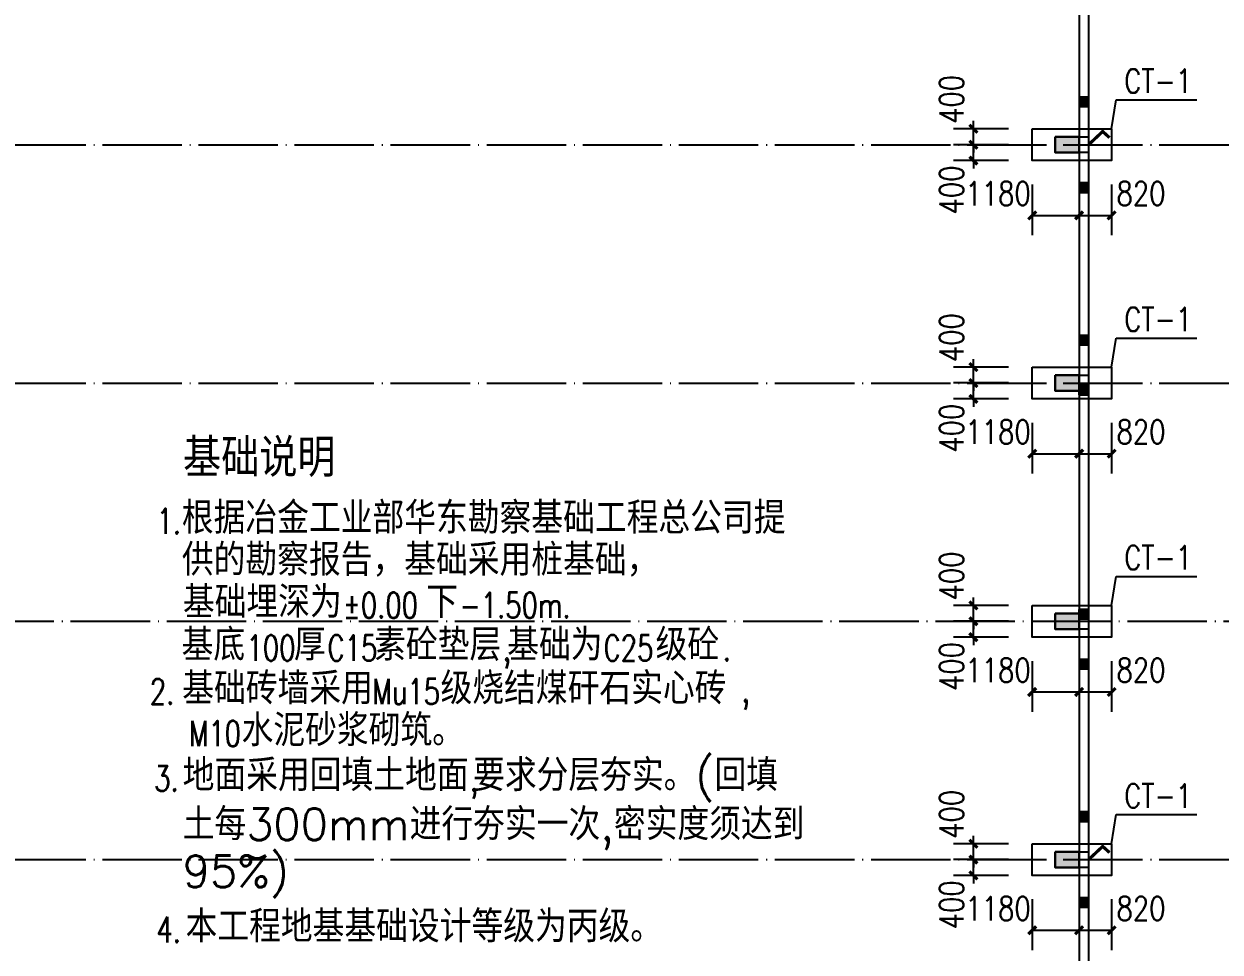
# Model space of a CAD drawing. Extents: x 31695611 to 39053694, y -59225 to 904195.
# Drawn here: x 38431330 to 38461458, y 803931 to 827300 of the extents above; entities that cross this region are included whole.
import ezdxf

# ---------------------------------------------------------------- set-up
doc = ezdxf.new("R2010")
doc.units = 0
doc.header["$LTSCALE"] = 1000
doc.header["$MEASUREMENT"] = 0
doc.linetypes.add('ACAD_ISO04W100', pattern=[30.5, 24, -3, 0.5, -3])
doc.linetypes.add('DOTE', pattern=[2.42, 2, -0.2, 0.02, -0.2])
doc.layers.get('0').update_dxf_attribs({"linetype": 'CONTINUOUS'})
doc.layers.get('DEFPOINTS').update_dxf_attribs({"linetype": 'CONTINUOUS'})
for name, color, linetype in [('1506', 2, 'CONTINUOUS'), ('COLUMN', 2, 'CONTINUOUS'), ('DOTE', 1, 'ACAD_ISO04W100'), ('PUB_DIM', 3, 'CONTINUOUS'), ('PUB_HATCH', 8, 'CONTINUOUS'), ('PUB_HZ', 7, 'CONTINUOUS'), ('梁', 4, 'CONTINUOUS')]:
    doc.layers.add(name, color=color, linetype=linetype)
doc.styles.add('_HZTXT', font='txt.shx', dxfattribs={"width": 0.8, "bigfont": 'hztxt.shx'})
doc.styles.add('_SIMPLEX', font='SIMPLEX', dxfattribs={"width": 0.8})
doc.styles.add('DIM_FONT', font='SIMPLEX.shx', dxfattribs={"width": 0.8})
doc.dimstyles.new('DIMN200', dxfattribs={"dimscale": 2, "dimtxt": 300, "dimasz": 100, "dimexe": 250, "dimexo": 300, "dimgap": 150, "dimtad": 1, "dimdec": 0, "dimzin": 0, "dimtxsty": 'DIM_FONT', "dimblk": 'ARCHTICK', "dimcen": 0.09, "dimclrt": 7, "dimazin": 3, "dimtfac": 1, "dimtdec": 0, "dimtix": 1, "dimtmove": 0, "dimatfit": 3, "dimtolj": 1, "dimtzin": 0})

# ---------------------------------------------------------------- blocks, each defined once
blk = doc.blocks.new('_ARCHTICK')
at = {"color": 0, "linetype": 'BYBLOCK', "const_width": 0.4}
blk.add_lwpolyline([(-0.5, -0.5), (0.5, 0.5)], dxfattribs=at)
blk = doc.blocks.new('*D357')
at = {"layer": 'DEFPOINTS', "color": 0}
for p in [(38455245, 824259), (38456727, 824259), (38456727, 823859)]:
    blk.add_point(p, dxfattribs=at)
at = {"layer": 'PUB_DIM', "color": 0}
for p, q in [((38455245, 824259), (38455245, 824459)), ((38456127, 824259), (38454745, 824259)), ((38455245, 823859), (38455245, 824259)), ((38456127, 823859), (38454745, 823859)), ((38455245, 823859), (38455245, 823659))]:
    blk.add_line(p, q, dxfattribs=at)
at = {"layer": 'PUB_DIM', "color": 0, "xscale": 200, "yscale": 200, "zscale": 200}
for p, rotation in [((38455245, 824259), 270), ((38455245, 823859), 90)]:
    blk.add_blockref('_ARCHTICK', p, dxfattribs=dict(at, rotation=rotation))
at = {"layer": 'PUB_DIM', "color": 7, "insert": (38454695, 823119), "char_height": 600, "attachment_point": 5, "rotation": 90, "style": 'DIM_FONT'}
blk.add_mtext('\\A1;400', dxfattribs=at)
blk = doc.blocks.new('*D358')
at = {"layer": 'DEFPOINTS', "color": 0}
for p in [(38455245, 824659), (38456727, 824659), (38456727, 824259)]:
    blk.add_point(p, dxfattribs=at)
at = {"layer": 'PUB_DIM', "color": 0}
for p, q in [((38456127, 824659), (38454745, 824659)), ((38455245, 824659), (38455245, 824859)), ((38455245, 824259), (38455245, 824659)), ((38456127, 824259), (38454745, 824259)), ((38455245, 824259), (38455245, 824059))]:
    blk.add_line(p, q, dxfattribs=at)
at = {"layer": 'PUB_DIM', "color": 0, "xscale": 200, "yscale": 200, "zscale": 200}
for p, rotation in [((38455245, 824659), 270), ((38455245, 824259), 90)]:
    blk.add_blockref('_ARCHTICK', p, dxfattribs=dict(at, rotation=rotation))
at = {"layer": 'PUB_DIM', "color": 7, "insert": (38454695, 825399), "char_height": 600, "attachment_point": 5, "rotation": 90, "style": 'DIM_FONT'}
blk.add_mtext('\\A1;400', dxfattribs=at)
blk = doc.blocks.new('*D359')
at = {"layer": 'DEFPOINTS', "color": 0}
for p in [(38457907, 823859), (38458727, 823859), (38458727, 822479)]:
    blk.add_point(p, dxfattribs=at)
at = {"layer": 'PUB_DIM', "color": 0}
for p, q in [((38457907, 823259), (38457907, 821979)), ((38458727, 823259), (38458727, 821979)), ((38457907, 822479), (38458727, 822479))]:
    blk.add_line(p, q, dxfattribs=at)
at = {"layer": 'PUB_DIM', "color": 0, "xscale": 200, "yscale": 200, "zscale": 200, "rotation": 180}
blk.add_blockref('_ARCHTICK', (38457907, 822479), dxfattribs=at)
at = {"layer": 'PUB_DIM', "color": 0, "xscale": 200, "yscale": 200, "zscale": 200}
blk.add_blockref('_ARCHTICK', (38458727, 822479), dxfattribs=at)
at = {"layer": 'PUB_DIM', "color": 7, "insert": (38459467, 823029), "char_height": 600, "attachment_point": 5, "style": 'DIM_FONT'}
blk.add_mtext('\\A1;820', dxfattribs=at)
blk = doc.blocks.new('*D360')
at = {"layer": 'DEFPOINTS', "color": 0}
for p in [(38456727, 823859), (38457907, 823859), (38457907, 822479)]:
    blk.add_point(p, dxfattribs=at)
at = {"layer": 'PUB_DIM', "color": 0}
for p, q in [((38456727, 823259), (38456727, 821979)), ((38457907, 823259), (38457907, 821979)), ((38456727, 822479), (38457907, 822479))]:
    blk.add_line(p, q, dxfattribs=at)
at = {"layer": 'PUB_DIM', "color": 0, "xscale": 200, "yscale": 200, "zscale": 200, "rotation": 180}
blk.add_blockref('_ARCHTICK', (38456727, 822479), dxfattribs=at)
at = {"layer": 'PUB_DIM', "color": 0, "xscale": 200, "yscale": 200, "zscale": 200}
blk.add_blockref('_ARCHTICK', (38457907, 822479), dxfattribs=at)
at = {"layer": 'PUB_DIM', "color": 7, "insert": (38455867, 823029), "char_height": 600, "attachment_point": 5, "style": 'DIM_FONT'}
blk.add_mtext('\\A1;1180', dxfattribs=at)
blk = doc.blocks.new('*D365')
at = {"layer": 'DEFPOINTS', "color": 0}
for p in [(38455245, 818259), (38456727, 818259), (38456727, 817859)]:
    blk.add_point(p, dxfattribs=at)
at = {"layer": 'PUB_DIM', "color": 0}
for p, q in [((38455245, 818259), (38455245, 818459)), ((38456127, 818259), (38454745, 818259)), ((38455245, 817859), (38455245, 818259)), ((38456127, 817859), (38454745, 817859)), ((38455245, 817859), (38455245, 817659))]:
    blk.add_line(p, q, dxfattribs=at)
at = {"layer": 'PUB_DIM', "color": 0, "xscale": 200, "yscale": 200, "zscale": 200}
for p, rotation in [((38455245, 818259), 270), ((38455245, 817859), 90)]:
    blk.add_blockref('_ARCHTICK', p, dxfattribs=dict(at, rotation=rotation))
at = {"layer": 'PUB_DIM', "color": 7, "insert": (38454695, 817119), "char_height": 600, "attachment_point": 5, "rotation": 90, "style": 'DIM_FONT'}
blk.add_mtext('\\A1;400', dxfattribs=at)
blk = doc.blocks.new('*D366')
at = {"layer": 'DEFPOINTS', "color": 0}
for p in [(38455245, 818659), (38456727, 818659), (38456727, 818259)]:
    blk.add_point(p, dxfattribs=at)
at = {"layer": 'PUB_DIM', "color": 0}
for p, q in [((38456127, 818659), (38454745, 818659)), ((38455245, 818659), (38455245, 818859)), ((38455245, 818259), (38455245, 818659)), ((38456127, 818259), (38454745, 818259)), ((38455245, 818259), (38455245, 818059))]:
    blk.add_line(p, q, dxfattribs=at)
at = {"layer": 'PUB_DIM', "color": 0, "xscale": 200, "yscale": 200, "zscale": 200}
for p, rotation in [((38455245, 818659), 270), ((38455245, 818259), 90)]:
    blk.add_blockref('_ARCHTICK', p, dxfattribs=dict(at, rotation=rotation))
at = {"layer": 'PUB_DIM', "color": 7, "insert": (38454695, 819399), "char_height": 600, "attachment_point": 5, "rotation": 90, "style": 'DIM_FONT'}
blk.add_mtext('\\A1;400', dxfattribs=at)
blk = doc.blocks.new('*D367')
at = {"layer": 'DEFPOINTS', "color": 0}
for p in [(38457907, 817859), (38458727, 817859), (38458727, 816479)]:
    blk.add_point(p, dxfattribs=at)
at = {"layer": 'PUB_DIM', "color": 0}
for p, q in [((38457907, 817259), (38457907, 815979)), ((38458727, 817259), (38458727, 815979)), ((38457907, 816479), (38458727, 816479))]:
    blk.add_line(p, q, dxfattribs=at)
at = {"layer": 'PUB_DIM', "color": 0, "xscale": 200, "yscale": 200, "zscale": 200, "rotation": 180}
blk.add_blockref('_ARCHTICK', (38457907, 816479), dxfattribs=at)
at = {"layer": 'PUB_DIM', "color": 0, "xscale": 200, "yscale": 200, "zscale": 200}
blk.add_blockref('_ARCHTICK', (38458727, 816479), dxfattribs=at)
at = {"layer": 'PUB_DIM', "color": 7, "insert": (38459467, 817029), "char_height": 600, "attachment_point": 5, "style": 'DIM_FONT'}
blk.add_mtext('\\A1;820', dxfattribs=at)
blk = doc.blocks.new('*D368')
at = {"layer": 'DEFPOINTS', "color": 0}
for p in [(38456727, 817859), (38457907, 817859), (38457907, 816479)]:
    blk.add_point(p, dxfattribs=at)
at = {"layer": 'PUB_DIM', "color": 0}
for p, q in [((38456727, 817259), (38456727, 815979)), ((38457907, 817259), (38457907, 815979)), ((38456727, 816479), (38457907, 816479))]:
    blk.add_line(p, q, dxfattribs=at)
at = {"layer": 'PUB_DIM', "color": 0, "xscale": 200, "yscale": 200, "zscale": 200, "rotation": 180}
blk.add_blockref('_ARCHTICK', (38456727, 816479), dxfattribs=at)
at = {"layer": 'PUB_DIM', "color": 0, "xscale": 200, "yscale": 200, "zscale": 200}
blk.add_blockref('_ARCHTICK', (38457907, 816479), dxfattribs=at)
at = {"layer": 'PUB_DIM', "color": 7, "insert": (38455867, 817029), "char_height": 600, "attachment_point": 5, "style": 'DIM_FONT'}
blk.add_mtext('\\A1;1180', dxfattribs=at)
blk = doc.blocks.new('*D373')
at = {"layer": 'DEFPOINTS', "color": 0}
for p in [(38455245, 812259), (38456727, 812259), (38456727, 811859)]:
    blk.add_point(p, dxfattribs=at)
at = {"layer": 'PUB_DIM', "color": 0}
for p, q in [((38456127, 812259), (38454745, 812259)), ((38455245, 812259), (38455245, 812459)), ((38455245, 811859), (38455245, 812259)), ((38456127, 811859), (38454745, 811859)), ((38455245, 811859), (38455245, 811659))]:
    blk.add_line(p, q, dxfattribs=at)
at = {"layer": 'PUB_DIM', "color": 0, "xscale": 200, "yscale": 200, "zscale": 200}
for p, rotation in [((38455245, 812259), 270), ((38455245, 811859), 90)]:
    blk.add_blockref('_ARCHTICK', p, dxfattribs=dict(at, rotation=rotation))
at = {"layer": 'PUB_DIM', "color": 7, "insert": (38454695, 811119), "char_height": 600, "attachment_point": 5, "rotation": 90, "style": 'DIM_FONT'}
blk.add_mtext('\\A1;400', dxfattribs=at)
blk = doc.blocks.new('*D374')
at = {"layer": 'DEFPOINTS', "color": 0}
for p in [(38455245, 812659), (38456727, 812659), (38456727, 812259)]:
    blk.add_point(p, dxfattribs=at)
at = {"layer": 'PUB_DIM', "color": 0}
for p, q in [((38455245, 812659), (38455245, 812859)), ((38456127, 812659), (38454745, 812659)), ((38455245, 812259), (38455245, 812659)), ((38456127, 812259), (38454745, 812259)), ((38455245, 812259), (38455245, 812059))]:
    blk.add_line(p, q, dxfattribs=at)
at = {"layer": 'PUB_DIM', "color": 0, "xscale": 200, "yscale": 200, "zscale": 200}
for p, rotation in [((38455245, 812659), 270), ((38455245, 812259), 90)]:
    blk.add_blockref('_ARCHTICK', p, dxfattribs=dict(at, rotation=rotation))
at = {"layer": 'PUB_DIM', "color": 7, "insert": (38454695, 813399), "char_height": 600, "attachment_point": 5, "rotation": 90, "style": 'DIM_FONT'}
blk.add_mtext('\\A1;400', dxfattribs=at)
blk = doc.blocks.new('*D375')
at = {"layer": 'DEFPOINTS', "color": 0}
for p in [(38457907, 811859), (38458727, 811859), (38458727, 810479)]:
    blk.add_point(p, dxfattribs=at)
at = {"layer": 'PUB_DIM', "color": 0}
for p, q in [((38457907, 811259), (38457907, 809979)), ((38458727, 811259), (38458727, 809979)), ((38457907, 810479), (38458727, 810479))]:
    blk.add_line(p, q, dxfattribs=at)
at = {"layer": 'PUB_DIM', "color": 0, "xscale": 200, "yscale": 200, "zscale": 200, "rotation": 180}
blk.add_blockref('_ARCHTICK', (38457907, 810479), dxfattribs=at)
at = {"layer": 'PUB_DIM', "color": 0, "xscale": 200, "yscale": 200, "zscale": 200}
blk.add_blockref('_ARCHTICK', (38458727, 810479), dxfattribs=at)
at = {"layer": 'PUB_DIM', "color": 7, "insert": (38459467, 811029), "char_height": 600, "attachment_point": 5, "style": 'DIM_FONT'}
blk.add_mtext('\\A1;820', dxfattribs=at)
blk = doc.blocks.new('*D376')
at = {"layer": 'DEFPOINTS', "color": 0}
for p in [(38456727, 811859), (38457907, 811859), (38457907, 810479)]:
    blk.add_point(p, dxfattribs=at)
at = {"layer": 'PUB_DIM', "color": 0}
for p, q in [((38456727, 811259), (38456727, 809979)), ((38457907, 811259), (38457907, 809979)), ((38456727, 810479), (38457907, 810479))]:
    blk.add_line(p, q, dxfattribs=at)
at = {"layer": 'PUB_DIM', "color": 0, "xscale": 200, "yscale": 200, "zscale": 200, "rotation": 180}
blk.add_blockref('_ARCHTICK', (38456727, 810479), dxfattribs=at)
at = {"layer": 'PUB_DIM', "color": 0, "xscale": 200, "yscale": 200, "zscale": 200}
blk.add_blockref('_ARCHTICK', (38457907, 810479), dxfattribs=at)
at = {"layer": 'PUB_DIM', "color": 7, "insert": (38455867, 811029), "char_height": 600, "attachment_point": 5, "style": 'DIM_FONT'}
blk.add_mtext('\\A1;1180', dxfattribs=at)
blk = doc.blocks.new('*D381')
at = {"layer": 'DEFPOINTS', "color": 0}
for p in [(38455245, 806259), (38456727, 806259), (38456727, 805859)]:
    blk.add_point(p, dxfattribs=at)
at = {"layer": 'PUB_DIM', "color": 0}
for p, q in [((38456127, 806259), (38454745, 806259)), ((38455245, 806259), (38455245, 806459)), ((38455245, 805859), (38455245, 806259)), ((38456127, 805859), (38454745, 805859)), ((38455245, 805859), (38455245, 805659))]:
    blk.add_line(p, q, dxfattribs=at)
at = {"layer": 'PUB_DIM', "color": 0, "xscale": 200, "yscale": 200, "zscale": 200}
for p, rotation in [((38455245, 806259), 270), ((38455245, 805859), 90)]:
    blk.add_blockref('_ARCHTICK', p, dxfattribs=dict(at, rotation=rotation))
at = {"layer": 'PUB_DIM', "color": 7, "insert": (38454695, 805119), "char_height": 600, "attachment_point": 5, "rotation": 90, "style": 'DIM_FONT'}
blk.add_mtext('\\A1;400', dxfattribs=at)
blk = doc.blocks.new('*D382')
at = {"layer": 'DEFPOINTS', "color": 0}
for p in [(38455245, 806659), (38456727, 806659), (38456727, 806259)]:
    blk.add_point(p, dxfattribs=at)
at = {"layer": 'PUB_DIM', "color": 0}
for p, q in [((38455245, 806659), (38455245, 806859)), ((38456127, 806659), (38454745, 806659)), ((38455245, 806259), (38455245, 806659)), ((38456127, 806259), (38454745, 806259)), ((38455245, 806259), (38455245, 806059))]:
    blk.add_line(p, q, dxfattribs=at)
at = {"layer": 'PUB_DIM', "color": 0, "xscale": 200, "yscale": 200, "zscale": 200}
for p, rotation in [((38455245, 806659), 270), ((38455245, 806259), 90)]:
    blk.add_blockref('_ARCHTICK', p, dxfattribs=dict(at, rotation=rotation))
at = {"layer": 'PUB_DIM', "color": 7, "insert": (38454695, 807399), "char_height": 600, "attachment_point": 5, "rotation": 90, "style": 'DIM_FONT'}
blk.add_mtext('\\A1;400', dxfattribs=at)
blk = doc.blocks.new('*D383')
at = {"layer": 'DEFPOINTS', "color": 0}
for p in [(38457907, 805859), (38458727, 805859), (38458727, 804479)]:
    blk.add_point(p, dxfattribs=at)
at = {"layer": 'PUB_DIM', "color": 0}
for p, q in [((38457907, 805259), (38457907, 803979)), ((38458727, 805259), (38458727, 803979)), ((38457907, 804479), (38458727, 804479))]:
    blk.add_line(p, q, dxfattribs=at)
at = {"layer": 'PUB_DIM', "color": 0, "xscale": 200, "yscale": 200, "zscale": 200, "rotation": 180}
blk.add_blockref('_ARCHTICK', (38457907, 804479), dxfattribs=at)
at = {"layer": 'PUB_DIM', "color": 0, "xscale": 200, "yscale": 200, "zscale": 200}
blk.add_blockref('_ARCHTICK', (38458727, 804479), dxfattribs=at)
at = {"layer": 'PUB_DIM', "color": 7, "insert": (38459467, 805029), "char_height": 600, "attachment_point": 5, "style": 'DIM_FONT'}
blk.add_mtext('\\A1;820', dxfattribs=at)
blk = doc.blocks.new('*D384')
at = {"layer": 'DEFPOINTS', "color": 0}
for p in [(38456727, 805859), (38457907, 805859), (38457907, 804479)]:
    blk.add_point(p, dxfattribs=at)
at = {"layer": 'PUB_DIM', "color": 0}
for p, q in [((38456727, 805259), (38456727, 803979)), ((38457907, 805259), (38457907, 803979)), ((38456727, 804479), (38457907, 804479))]:
    blk.add_line(p, q, dxfattribs=at)
at = {"layer": 'PUB_DIM', "color": 0, "xscale": 200, "yscale": 200, "zscale": 200, "rotation": 180}
blk.add_blockref('_ARCHTICK', (38456727, 804479), dxfattribs=at)
at = {"layer": 'PUB_DIM', "color": 0, "xscale": 200, "yscale": 200, "zscale": 200}
blk.add_blockref('_ARCHTICK', (38457907, 804479), dxfattribs=at)
at = {"layer": 'PUB_DIM', "color": 7, "insert": (38455867, 805029), "char_height": 600, "attachment_point": 5, "style": 'DIM_FONT'}
blk.add_mtext('\\A1;1180', dxfattribs=at)

msp = doc.modelspace()

# ---------------------------------------------------------------- hatches: boundary and pattern name
at = {"layer": 'PUB_HATCH'}
for points in [[(38458146.7, 825458.4), (38457906.7, 825458.4), (38457906.7, 825218.4), (38458146.7, 825218.4)], [(38457906.7, 824058.5), (38457906.7, 824458.5), (38457306.7, 824458.5), (38457306.7, 824058.5)], [(38458146.7, 823298.4), (38457906.7, 823298.4), (38457906.7, 823058.4), (38458146.7, 823058.4)], [(38458146.7, 819458.4), (38457906.7, 819458.4), (38457906.7, 819218.4), (38458146.7, 819218.4)], [(38457906.7, 818058.5), (38457906.7, 818458.5), (38457306.7, 818458.5), (38457306.7, 818058.5)], [(38458146.7, 818198.5), (38457906.7, 818198.5), (38457906.7, 817958.5), (38458146.7, 817958.5)], [(38458146.7, 812558.5), (38457906.7, 812558.5), (38457906.7, 812318.5), (38458146.7, 812318.5)], [(38457906.7, 812058.5), (38457906.7, 812458.5), (38457306.7, 812458.5), (38457306.7, 812058.5)], [(38458146.7, 811298.4), (38457906.7, 811298.4), (38457906.7, 811058.4), (38458146.7, 811058.4)], [(38458146.7, 807458.4), (38457906.7, 807458.4), (38457906.7, 807218.4), (38458146.7, 807218.4)], [(38457906.7, 806058.5), (38457906.7, 806458.5), (38457306.7, 806458.5), (38457306.7, 806058.5)], [(38458146.7, 805298.4), (38457906.7, 805298.4), (38457906.7, 805058.4), (38458146.7, 805058.4)]]:
    msp.add_hatch(color=256, dxfattribs=at).paths.add_polyline_path(points)

# ---------------------------------------------------------------- linework, layer by layer
for p, q in [((38458726.7, 824658.6), (38458839.2, 825390.5)), ((38458839.2, 825390.5), (38460874.9, 825390.5)), ((38458726.7, 818658.6), (38458839.2, 819390.5)), ((38458839.2, 819390.5), (38460874.9, 819390.5)), ((38458726.7, 812658.6), (38458839.2, 813390.5)), ((38458839.2, 813390.5), (38460874.9, 813390.5)), ((38458726.7, 806658.6), (38458839.2, 807390.5)), ((38458839.2, 807390.5), (38460874.9, 807390.5))]:
    msp.add_line(p, q)
at = {"const_width": 80}
for points in [[(38458146.8, 824258.6), (38458501, 824591.5), (38458673.1, 824436.3)], [(38458146.8, 806258.6), (38458501, 806591.5), (38458673.1, 806436.3)]]:
    msp.add_lwpolyline(points, dxfattribs=at)
for points in [[(38457306.7, 824458.5), (38458146.7, 824458.5), (38458146.7, 824058.5), (38457306.7, 824058.5)], [(38457306.7, 818458.5), (38458146.7, 818458.5), (38458146.7, 818058.5), (38457306.7, 818058.5)], [(38458146.7, 818198.5), (38458146.7, 817958.5), (38457906.7, 817958.5), (38457906.7, 818198.5)], [(38458146.7, 812558.5), (38458146.7, 812318.5), (38457906.7, 812318.5), (38457906.7, 812558.5)], [(38457306.7, 812458.5), (38458146.7, 812458.5), (38458146.7, 812058.5), (38457306.7, 812058.5)], [(38457306.7, 806458.5), (38458146.7, 806458.5), (38458146.7, 806058.5), (38457306.7, 806058.5)]]:
    msp.add_lwpolyline(points, close=True)
at = {"layer": '1506'}
for points in [[(38456726.7, 824658.6), (38458726.7, 824658.6), (38458726.7, 823858.6), (38456726.7, 823858.6), (38456726.7, 824658.6)], [(38456726.7, 818658.6), (38458726.7, 818658.6), (38458726.7, 817858.6), (38456726.7, 817858.6), (38456726.7, 818658.6)], [(38456726.7, 812658.6), (38458726.7, 812658.6), (38458726.7, 811858.6), (38456726.7, 811858.6), (38456726.7, 812658.6)], [(38456726.7, 806658.6), (38458726.7, 806658.6), (38458726.7, 805858.6), (38456726.7, 805858.6), (38456726.7, 806658.6)]]:
    msp.add_lwpolyline(points, dxfattribs=at)
at = {"layer": 'COLUMN'}
for p, q in [((38458146.7, 825458.4), (38457906.7, 825458.4)), ((38457906.7, 825458.4), (38457906.7, 825218.4)), ((38457906.7, 825218.4), (38458146.7, 825218.4)), ((38458146.7, 825218.4), (38458146.7, 825458.4)), ((38457906.7, 824458.5), (38457306.7, 824458.5)), ((38457306.7, 824458.5), (38457306.7, 824058.5)), ((38457906.7, 824058.5), (38457906.7, 824458.5)), ((38457306.7, 824058.5), (38457906.7, 824058.5)), ((38458146.7, 823298.4), (38457906.7, 823298.4)), ((38457906.7, 823298.4), (38457906.7, 823058.4)), ((38458146.7, 823058.4), (38458146.7, 823298.4)), ((38457906.7, 823058.4), (38458146.7, 823058.4)), ((38458146.7, 819458.4), (38457906.7, 819458.4)), ((38457906.7, 819458.4), (38457906.7, 819218.4)), ((38457906.7, 819218.4), (38458146.7, 819218.4)), ((38458146.7, 819218.4), (38458146.7, 819458.4)), ((38457906.7, 818458.5), (38457306.7, 818458.5)), ((38457306.7, 818458.5), (38457306.7, 818058.5)), ((38457906.7, 818058.5), (38457906.7, 818458.5)), ((38457306.7, 818058.5), (38457906.7, 818058.5)), ((38458146.7, 818198.5), (38457906.7, 818198.5)), ((38457906.7, 818198.5), (38457906.7, 817958.5)), ((38458146.7, 817958.5), (38458146.7, 818198.5)), ((38457906.7, 817958.5), (38458146.7, 817958.5)), ((38458146.7, 812558.5), (38457906.7, 812558.5)), ((38457906.7, 812558.5), (38457906.7, 812318.5)), ((38458146.7, 812318.5), (38458146.7, 812558.5)), ((38457906.7, 812458.5), (38457306.7, 812458.5)), ((38457306.7, 812458.5), (38457306.7, 812058.5)), ((38457906.7, 812058.5), (38457906.7, 812458.5)), ((38457906.7, 812318.5), (38458146.7, 812318.5)), ((38457306.7, 812058.5), (38457906.7, 812058.5)), ((38458146.7, 811298.4), (38457906.7, 811298.4)), ((38457906.7, 811298.4), (38457906.7, 811058.4)), ((38457906.7, 811058.4), (38458146.7, 811058.4)), ((38458146.7, 811058.4), (38458146.7, 811298.4)), ((38458146.7, 807458.4), (38457906.7, 807458.4)), ((38457906.7, 807458.4), (38457906.7, 807218.4)), ((38458146.7, 807218.4), (38458146.7, 807458.4)), ((38457906.7, 807218.4), (38458146.7, 807218.4)), ((38457906.7, 806458.5), (38457306.7, 806458.5)), ((38457306.7, 806458.5), (38457306.7, 806058.5)), ((38457906.7, 806058.5), (38457906.7, 806458.5)), ((38457306.7, 806058.5), (38457906.7, 806058.5)), ((38458146.7, 805298.4), (38457906.7, 805298.4)), ((38457906.7, 805298.4), (38457906.7, 805058.4)), ((38457906.7, 805058.4), (38458146.7, 805058.4)), ((38458146.7, 805058.4), (38458146.7, 805298.4))]:
    msp.add_line(p, q, dxfattribs=at)
at = {"layer": 'DOTE', "linetype": 'DOTE'}
for p, q in [((38457906.7, 884242.1), (38457906.7, 784664.7)), ((38423627.2, 824258.6), (38463492.5, 824258.5)), ((38423627.2, 818258.6), (38463492.5, 818258.5)), ((38422827.2, 812258.6), (38462692.5, 812258.5)), ((38423627.2, 806258.6), (38463492.4, 806258.5))]:
    msp.add_line(p, q, dxfattribs=at)
at = {"layer": '梁'}
for points in [[(38427666.7, 878498.6), (38458146.7, 878498.6), (38458146.7, 788018.5), (38427666.7, 788018.5)], [(38427906.7, 878258.6), (38457906.7, 878258.6), (38457906.7, 788258.5), (38427906.7, 788258.5)]]:
    msp.add_lwpolyline(points, close=True, dxfattribs=at)

# ---------------------------------------------------------------- texts
at = {"style": 'DIM_FONT', "width": 0.8}
for p in [(38459045.2, 825563.4), (38459045.2, 819563.4), (38459045.2, 813563.4), (38459045.2, 807563.4)]:
    msp.add_text('CT-1', height=600, dxfattribs=at).set_placement(p)
at = {"layer": 'PUB_HZ', "style": '_HZTXT'}
for s, height, p in [(' 基础说明', 960.3, (38434482.5, 815896.4, 0)), ('根据冶金工业部华东勘察基础工程总公司提', 800.246, (38435308.3, 814460.8, 0)), ('供的勘察报告，基础采用桩基础，', 800.246, (38435308.3, 813405.4, 0)), ('基础埋深为', 800.25, (38435335.3, 812342.3, 0)), ('下', 800.2, (38441460.9, 812342.3, 0)), ('基底', 800.25, (38435301.4, 811267.4, 0)), ('厚', 800.2, (38438130.7, 811267.4, 0)), ('素砼垫层', 800.25, (38440151, 811267.4, 0)), ('基础为', 800.25, (38443502.2, 811267.4, 0)), ('级砼', 800.25, (38447239.7, 811267.4, 0)), ('基础砖墙采用', 800.25, (38435317.4, 810169.1, 0)), ('级烧结煤矸石实心砖', 800.25, (38441823.1, 810169.1, 0)), ('水泥砂浆砌筑。', 800.25, (38436812.7, 809113.6, 0)), ('地面采用回填土地面', 800.25, (38435328.8, 807982.8, 0)), ('要求分层夯实。(回填', 800.25, (38442643.4, 807982.8, 0)), ('土每300mm进行夯实一次,密实度须达到', 800.246, (38435328.8, 806748.2, 0)), ('95%%%)', 800.25, (38435328.8, 805563.9, 0)), ('本工程地基基础设计等级为丙级。', 800.246, (38435400.4, 804175.1, 0))]:
    msp.add_text(s, height=height, dxfattribs=at).set_placement(p)
at = {"layer": 'PUB_HZ', "style": '_SIMPLEX', "width": 0.75}
for s, p in [('1.', (38434668.5, 814460.8, 0)), ('%%p0.00', (38439363.5, 812342.3, 0)), ('-1.50m.', (38442300.8, 812342.3, 0)), ('100', (38436935.2, 811267.4, 0)), ('C15', (38438976.8, 811267.4, 0)), ('C25', (38445929.9, 811267.4, 0)), (',', (38443391.6, 811267.4, 0)), ('.', (38448930.2, 811267.4, 0)), (' 2.', (38434170.7, 810169.1, 0)), ('Mu15', (38440101.8, 810169.1, 0)), (',', (38449407.9, 810225.9, 0)), ('M10', (38435481.7, 809113.6, 0)), ('3.', (38434610.2, 807982.8, 0)), (',', (38442564.3, 807982.8, 0)), ('4.', (38434669.2, 804175.1, 0))]:
    msp.add_text(s, height=640.2, dxfattribs=at).set_placement(p)

# ---------------------------------------------------------------- dimensions: what is measured, and where the dimension line sits
at = {"layer": 'PUB_DIM'}
for base, p1, p2, angle, picture, middle in [((38455245.2, 824658.6), (38456726.7, 824258.6), (38456726.7, 824658.6), 90, '*D358', (38454695.2, 825398.6)), ((38455245.2, 824258.6), (38456726.7, 823858.6), (38456726.7, 824258.6), 90, '*D357', (38454695.2, 823118.6)), ((38457906.7, 822478.6), (38456726.7, 823858.6), (38457906.7, 823858.6), 0, '*D360', (38455866.7, 823028.6)), ((38458726.7, 822478.6), (38457906.7, 823858.6), (38458726.7, 823858.6), 0, '*D359', (38459466.7, 823028.6)), ((38455245.2, 818658.6), (38456726.7, 818258.6), (38456726.7, 818658.6), 90, '*D366', (38454695.2, 819398.6)), ((38455245.2, 818258.6), (38456726.7, 817858.6), (38456726.7, 818258.6), 90, '*D365', (38454695.2, 817118.6)), ((38457906.7, 816478.6), (38456726.7, 817858.6), (38457906.7, 817858.6), 0, '*D368', (38455866.7, 817028.6)), ((38458726.7, 816478.6), (38457906.7, 817858.6), (38458726.7, 817858.6), 0, '*D367', (38459466.7, 817028.6)), ((38455245.2, 812658.6), (38456726.7, 812258.6), (38456726.7, 812658.6), 90, '*D374', (38454695.2, 813398.6)), ((38455245.2, 812258.6), (38456726.7, 811858.6), (38456726.7, 812258.6), 90, '*D373', (38454695.2, 811118.6)), ((38457906.7, 810478.6), (38456726.7, 811858.6), (38457906.7, 811858.6), 0, '*D376', (38455866.7, 811028.6)), ((38458726.7, 810478.6), (38457906.7, 811858.6), (38458726.7, 811858.6), 0, '*D375', (38459466.7, 811028.6)), ((38455245.2, 806658.6), (38456726.7, 806258.6), (38456726.7, 806658.6), 90, '*D382', (38454695.2, 807398.6)), ((38455245.2, 806258.6), (38456726.7, 805858.6), (38456726.7, 806258.6), 90, '*D381', (38454695.2, 805118.6)), ((38457906.7, 804478.6), (38456726.7, 805858.6), (38457906.7, 805858.6), 0, '*D384', (38455866.7, 805028.6)), ((38458726.7, 804478.6), (38457906.7, 805858.6), (38458726.7, 805858.6), 0, '*D383', (38459466.7, 805028.6))]:
    dim = msp.add_linear_dim(base=base, p1=p1, p2=p2, angle=angle, dimstyle='DIMN200', dxfattribs=at)
    dim.commit()
    dim.dimension.update_dxf_attribs({"geometry": picture, "text_midpoint": middle, "dimtype": 129})

doc.saveas('drawing.dxf')
